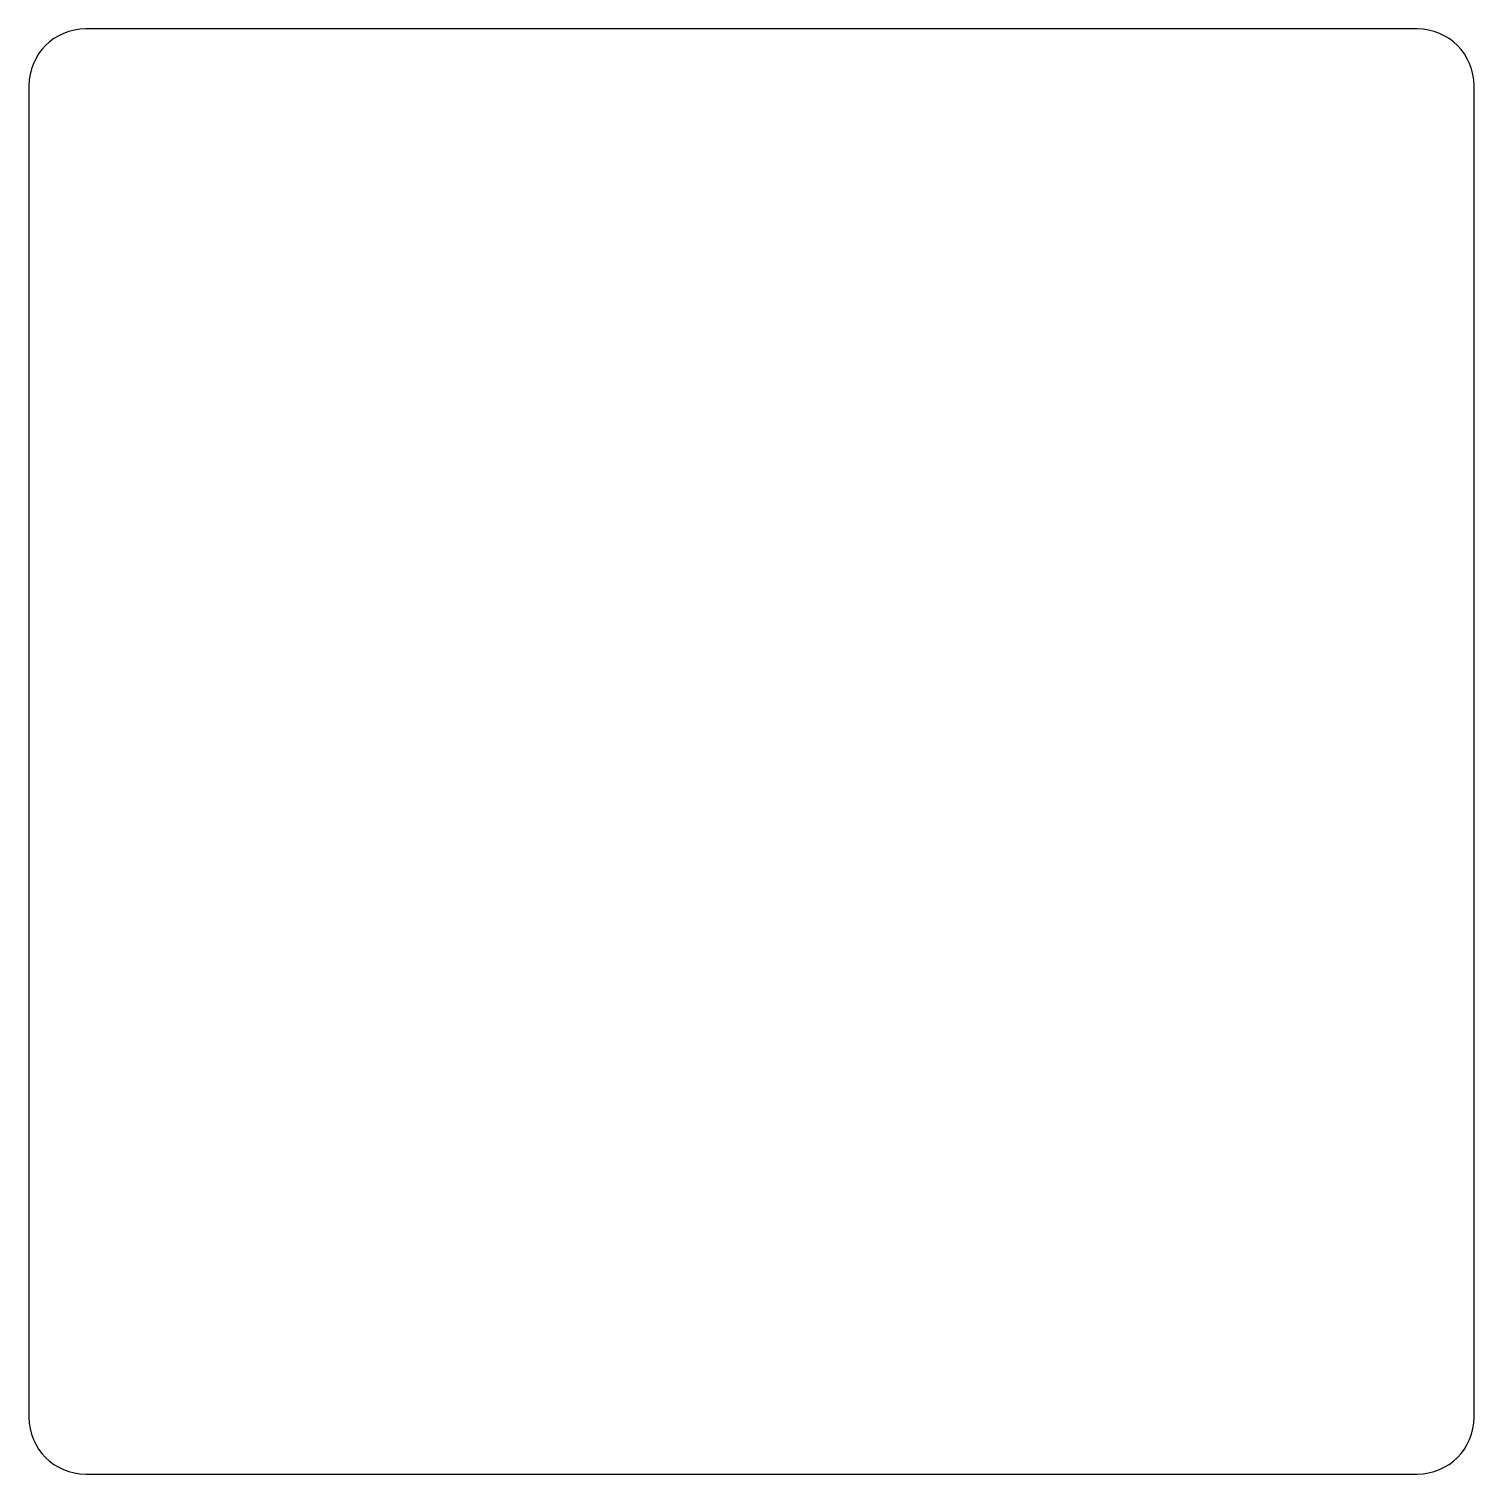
# Model space of a CAD drawing. Header units: millimetres. Extents: x -31.8 to 31.8, y -31.8 to 31.8.
import ezdxf

# ---------------------------------------------------------------- set-up
doc = ezdxf.new("R2010")
doc.units = ezdxf.units.MM
doc.layers.add('Sketch', color=7, linetype='CONTINUOUS')

msp = doc.modelspace()

# ---------------------------------------------------------------- linework, layer by layer
at = {"layer": 'Sketch'}
for p, q in [((29.25, 31.75), (-29.25, 31.75)), ((-31.75, 29.25), (-31.75, -29.25)), ((31.75, -29.25), (31.75, 29.25)), ((-29.25, -31.75), (29.25, -31.75))]:
    msp.add_line(p, q, dxfattribs=at)
for centre, start, end in [((-29.25, 29.25), 90, -180), ((29.25, 29.25), 0, 90), ((-29.25, -29.25), -180, -90), ((29.25, -29.25), -90, 0)]:
    msp.add_arc(centre, 2.5, start, end, dxfattribs=at)

doc.saveas('drawing.dxf')
